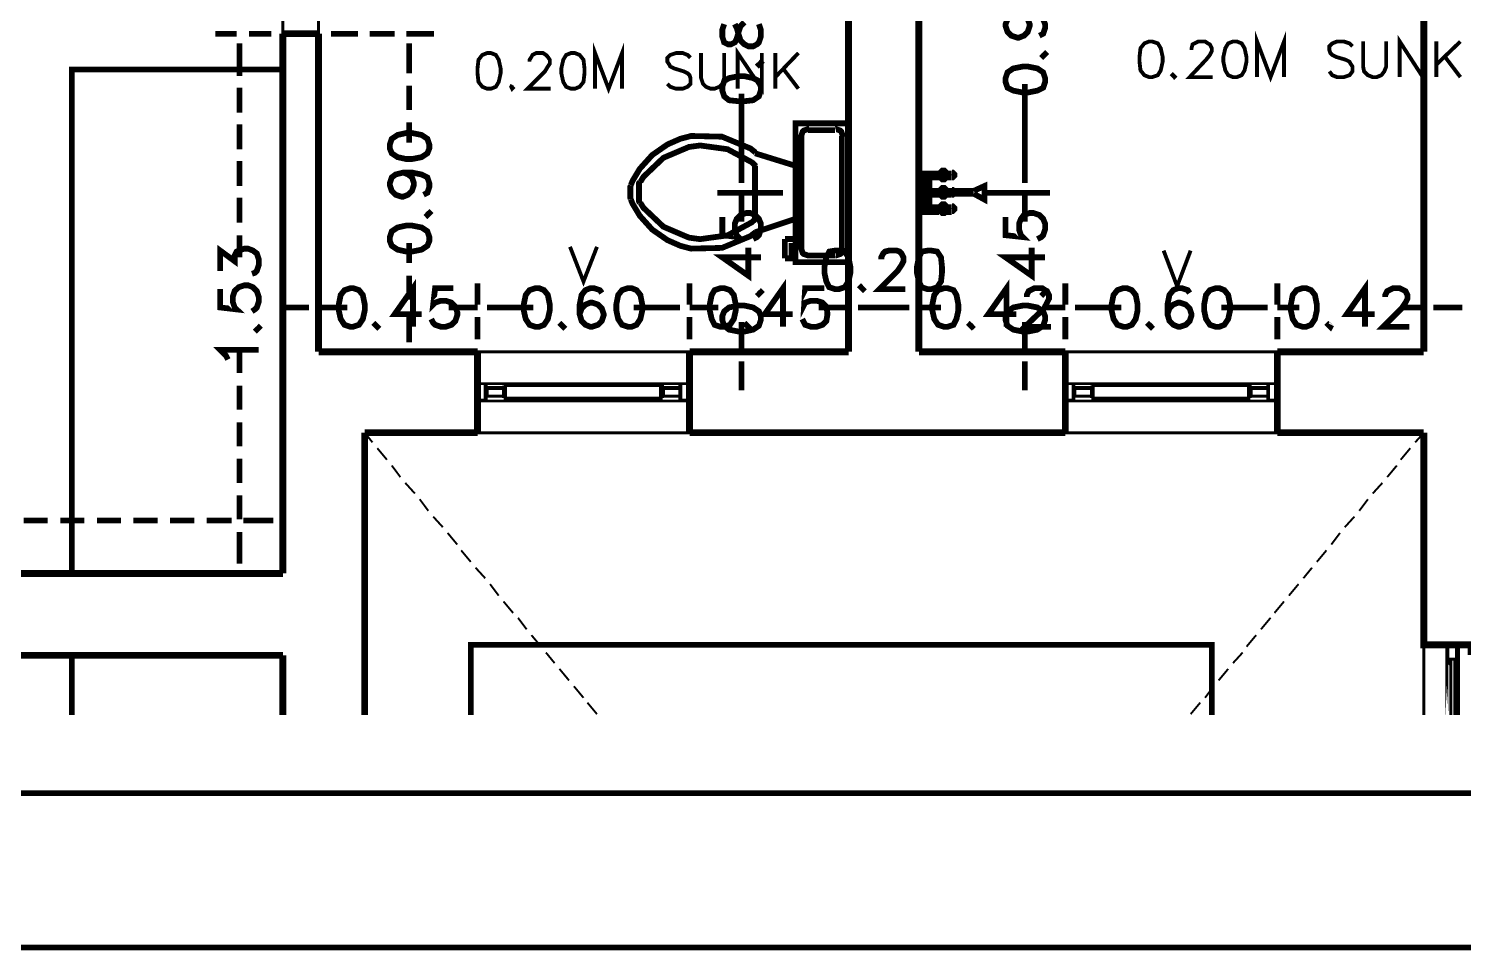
# Model space of a CAD drawing. Extents: x 0.2 to 11.4, y 0.2 to 8.2.
# Drawn here: x 3.969 to 6.45, y 0.233 to 1.827 of the extents above; entities that cross this region are included whole.
import ezdxf

# ---------------------------------------------------------------- set-up
doc = ezdxf.new("R2010")
doc.units = 0
doc.layers.get('0').update_dxf_attribs({"linetype": 'CONTINUOUS'})

msp = doc.modelspace()

# ---------------------------------------------------------------- linework, layer by layer
at = {"color": 0}
for points, const_width in [([(0.228353, 0.238336), (11.4183, 0.238336), (11.4183, 8.15169), (0.228353, 8.15169), (0.228353, 0.238336)], 0.01), ([(0.495008, 0.504992), (11.1517, 0.504992), (11.1517, 7.88499), (0.495008, 7.88499), (0.495008, 0.504992)], 0.01), ([(4.40831, 1.81836), (4.40831, 1.85167), (4.44499, 1.85167), (4.44499, 1.845), (4.47, 1.845), (4.47, 1.81836), (4.40831, 1.81836)], 0.005), ([(4.76167, 1.785), (4.75331, 1.78168), (4.74669, 1.77333), (4.74501, 1.75836), (4.74501, 1.75), (4.74669, 1.73503), (4.75331, 1.72667), (4.76167, 1.72331), (4.76833, 1.72331), (4.77669, 1.72667), (4.78168, 1.73503), (4.785, 1.75), (4.785, 1.75836), (4.78168, 1.77333), (4.77669, 1.78168), (4.76833, 1.785), (4.76167, 1.785)], 0.006667), ([(4.90668, 1.785), (4.89833, 1.78168), (4.89333, 1.77333), (4.88997, 1.75836), (4.88997, 1.75), (4.89333, 1.73503), (4.89833, 1.72667), (4.90668, 1.72331), (4.91336, 1.72331), (4.92165, 1.72667), (4.92833, 1.73503), (4.93001, 1.75), (4.93001, 1.75836), (4.92833, 1.77333), (4.92165, 1.78168), (4.91336, 1.785), (4.90668, 1.785)], 0.006667), ([(5.90668, 1.80501), (5.89833, 1.80165), (5.89165, 1.79335), (5.88997, 1.77832), (5.88997, 1.77001), (5.89165, 1.75499), (5.89833, 1.74669), (5.90668, 1.74333), (5.91168, 1.74333), (5.92165, 1.74669), (5.92665, 1.75499), (5.93001, 1.77001), (5.93001, 1.77832), (5.92665, 1.79335), (5.92165, 1.80165), (5.91168, 1.80501), (5.90668, 1.80501)], 0.006667), ([(6.05165, 1.80501), (6.04335, 1.80165), (6.03836, 1.79335), (6.035, 1.77832), (6.035, 1.77001), (6.03836, 1.75499), (6.04335, 1.74669), (6.05165, 1.74333), (6.05832, 1.74333), (6.06668, 1.74669), (6.07167, 1.75499), (6.07497, 1.77001), (6.07497, 1.77832), (6.07167, 1.79335), (6.06668, 1.80165), (6.05832, 1.80501), (6.05165, 1.80501)], 0.006667), ([(5.65831, 1.73503), (5.66168, 1.72499), (5.67165, 1.72), (5.68832, 1.71669), (5.69667, 1.71669), (5.71332, 1.72), (5.72331, 1.72499), (5.72667, 1.73503), (5.72667, 1.74164), (5.72331, 1.75168), (5.71332, 1.75836), (5.69667, 1.76167), (5.68832, 1.76167), (5.67165, 1.75836), (5.66168, 1.75168), (5.65831, 1.74164), (5.65831, 1.73503)], 0.01), ([(5.16835, 1.72), (5.17165, 1.71001), (5.18001, 1.70335), (5.19667, 1.70167), (5.20665, 1.70167), (5.22168, 1.70335), (5.23167, 1.71001), (5.23503, 1.72), (5.23503, 1.72667), (5.23167, 1.73665), (5.22168, 1.74164), (5.20665, 1.74501), (5.19667, 1.74501), (5.18001, 1.74164), (5.17165, 1.73665), (5.16835, 1.72667), (5.16835, 1.72)], 0.01), ([(5.29497, 1.66336), (5.38667, 1.66336), (5.38667, 1.42333), (5.29497, 1.42333), (5.29497, 1.66336)], 0.01), ([(4.59332, 1.62001), (4.59668, 1.61165), (4.60667, 1.60499), (4.62169, 1.60167), (4.63167, 1.60167), (4.64833, 1.60499), (4.65831, 1.61165), (4.66168, 1.62001), (4.66168, 1.62668), (4.65831, 1.63667), (4.64833, 1.64333), (4.63167, 1.64665), (4.62169, 1.64665), (4.60667, 1.64333), (4.59668, 1.63667), (4.59332, 1.62668), (4.59332, 1.62001)], 0.01), ([(5.52669, 1.57667), (5.52669, 1.57667)], 0.01), ([(5.52669, 1.56999), (5.52669, 1.56999)], 0.01), ([(5.54335, 1.57417), (5.54335, 1.57232), (5.54893, 1.56668), (5.55083, 1.56668), (5.55268, 1.56668), (5.55832, 1.57232), (5.55832, 1.57417), (5.55832, 1.57607), (5.55268, 1.58165), (5.55083, 1.58165), (5.54893, 1.58165), (5.54335, 1.57607), (5.54335, 1.57417)], 0.01), ([(5.54335, 1.54417), (5.54335, 1.54232), (5.54893, 1.53668), (5.55083, 1.53668), (5.55268, 1.53668), (5.55832, 1.54232), (5.55832, 1.54417), (5.55832, 1.54606), (5.55268, 1.55165), (5.55083, 1.55165), (5.54893, 1.55165), (5.54335, 1.54606), (5.54335, 1.54417)], 0.01), ([(5.50999, 1.50999), (5.52501, 1.50999), (5.52501, 1.52669), (5.50999, 1.52669), (5.50999, 1.50999)], 0.01), ([(5.52669, 1.51833), (5.52669, 1.51833)], 0.01), ([(5.52669, 1.50999), (5.52669, 1.50999)], 0.01), ([(5.54335, 1.51585), (5.54335, 1.514), (5.54893, 1.50836), (5.55083, 1.50836), (5.55268, 1.50836), (5.55832, 1.514), (5.55832, 1.51585), (5.55832, 1.51774), (5.55268, 1.52333), (5.55083, 1.52333), (5.54893, 1.52333), (5.54335, 1.51774), (5.54335, 1.51585)], 0.01), ([(4.59332, 1.46001), (4.59668, 1.45167), (4.60667, 1.44499), (4.62169, 1.44168), (4.63167, 1.44168), (4.64833, 1.44499), (4.65831, 1.45167), (4.66168, 1.46001), (4.66168, 1.46669), (4.65831, 1.47667), (4.64833, 1.48335), (4.63167, 1.48665), (4.62169, 1.48665), (4.60667, 1.48335), (4.59668, 1.47667), (4.59332, 1.46669), (4.59332, 1.46001)], 0.01), ([(5.36333, 1.44336), (5.35335, 1.44168), (5.34831, 1.43164), (5.345, 1.41499), (5.345, 1.405), (5.34831, 1.38997), (5.35335, 1.37999), (5.36333, 1.37668), (5.37001, 1.37668), (5.37999, 1.37999), (5.38667, 1.38997), (5.38997, 1.405), (5.38997, 1.41499), (5.38667, 1.43164), (5.37999, 1.44168), (5.37001, 1.44336), (5.36333, 1.44336)], 0.01), ([(5.52333, 1.44336), (5.51335, 1.44168), (5.50836, 1.43164), (5.50499, 1.41499), (5.50499, 1.405), (5.50836, 1.38997), (5.51335, 1.37999), (5.52333, 1.37668), (5.53, 1.37668), (5.53999, 1.37999), (5.54665, 1.38997), (5.54833, 1.405), (5.54833, 1.41499), (5.54665, 1.43164), (5.53999, 1.44168), (5.53, 1.44336), (5.52333, 1.44336)], 0.01), ([(4.52501, 1.37831), (4.51497, 1.375), (4.50836, 1.36664), (4.50499, 1.34999), (4.50499, 1.34001), (4.50836, 1.32498), (4.51497, 1.315), (4.52501, 1.31169), (4.53, 1.31169), (4.53999, 1.315), (4.54665, 1.32498), (4.55003, 1.34001), (4.55003, 1.34999), (4.54665, 1.36664), (4.53999, 1.375), (4.53, 1.37831), (4.52501, 1.37831)], 0.01), ([(4.845, 1.37831), (4.83501, 1.375), (4.82835, 1.36664), (4.82497, 1.34999), (4.82497, 1.34001), (4.82835, 1.32498), (4.83501, 1.315), (4.845, 1.31169), (4.85167, 1.31169), (4.86003, 1.315), (4.86664, 1.32498), (4.87001, 1.34001), (4.87001, 1.34999), (4.86664, 1.36664), (4.86003, 1.375), (4.85167, 1.37831), (4.845, 1.37831)], 0.01), ([(5.00499, 1.37831), (4.99501, 1.375), (4.98833, 1.36664), (4.98503, 1.34999), (4.98503, 1.34001), (4.98833, 1.32498), (4.99501, 1.315), (5.00499, 1.31169), (5.01167, 1.31169), (5.02001, 1.315), (5.02669, 1.32498), (5.03, 1.34001), (5.03, 1.34999), (5.02669, 1.36664), (5.02001, 1.375), (5.01167, 1.37831), (5.00499, 1.37831)], 0.01), ([(5.16499, 1.37831), (5.155, 1.375), (5.15001, 1.36664), (5.14665, 1.34999), (5.14665, 1.34001), (5.15001, 1.32498), (5.155, 1.315), (5.16499, 1.31169), (5.17165, 1.31169), (5.18164, 1.315), (5.18832, 1.32498), (5.19168, 1.34001), (5.19168, 1.34999), (5.18832, 1.36664), (5.18164, 1.375), (5.17165, 1.37831), (5.16499, 1.37831)], 0.01), ([(5.55165, 1.37831), (5.54167, 1.375), (5.535, 1.36664), (5.53168, 1.34999), (5.53168, 1.34001), (5.535, 1.32498), (5.54167, 1.315), (5.55165, 1.31169), (5.55832, 1.31169), (5.56836, 1.315), (5.57335, 1.32498), (5.57667, 1.34001), (5.57667, 1.34999), (5.57335, 1.36664), (5.56836, 1.375), (5.55832, 1.37831), (5.55165, 1.37831)], 0.01), ([(5.86165, 1.37831), (5.85167, 1.375), (5.845, 1.36664), (5.84169, 1.34999), (5.84169, 1.34001), (5.845, 1.32498), (5.85167, 1.315), (5.86165, 1.31169), (5.86833, 1.31169), (5.87668, 1.315), (5.88336, 1.32498), (5.88667, 1.34001), (5.88667, 1.34999), (5.88336, 1.36664), (5.87668, 1.375), (5.86833, 1.37831), (5.86165, 1.37831)], 0.01), ([(6.02165, 1.37831), (6.01167, 1.375), (6.00499, 1.36664), (6.00168, 1.34999), (6.00168, 1.34001), (6.00499, 1.32498), (6.01167, 1.315), (6.02165, 1.31169), (6.02832, 1.31169), (6.03668, 1.315), (6.04335, 1.32498), (6.04665, 1.34001), (6.04665, 1.34999), (6.04335, 1.36664), (6.03668, 1.375), (6.02832, 1.37831), (6.02165, 1.37831)], 0.01), ([(6.17165, 1.37831), (6.16168, 1.375), (6.155, 1.36664), (6.15169, 1.34999), (6.15169, 1.34001), (6.155, 1.32498), (6.16168, 1.315), (6.17165, 1.31169), (6.17833, 1.31169), (6.18668, 1.315), (6.19336, 1.32498), (6.19667, 1.34001), (6.19667, 1.34999), (6.19336, 1.36664), (6.18668, 1.375), (6.17833, 1.37831), (6.17165, 1.37831)], 0.01), ([(5.16835, 1.32335), (5.17165, 1.31331), (5.18001, 1.30664), (5.19667, 1.30333), (5.20665, 1.30333), (5.22168, 1.30664), (5.23167, 1.31331), (5.23503, 1.32335), (5.23503, 1.33002), (5.23167, 1.33832), (5.22168, 1.345), (5.20665, 1.34831), (5.19667, 1.34831), (5.18001, 1.345), (5.17165, 1.33832), (5.16835, 1.33002), (5.16835, 1.32335)], 0.01), ([(5.65831, 1.32335), (5.66168, 1.31331), (5.67165, 1.30664), (5.68832, 1.30333), (5.69667, 1.30333), (5.71332, 1.30664), (5.72331, 1.31331), (5.72667, 1.32335), (5.72667, 1.33002), (5.72331, 1.33832), (5.71332, 1.345), (5.69667, 1.34831), (5.68832, 1.34831), (5.67165, 1.345), (5.66168, 1.33832), (5.65831, 1.33002), (5.65831, 1.32335)], 0.01), ([(4.75999, 1.18332), (4.75999, 1.21332), (4.74501, 1.21332), (4.74501, 1.18332), (4.75999, 1.18332)], 0.005), ([(4.75836, 1.185), (4.75836, 1.21332), (4.74669, 1.21332), (4.74669, 1.185), (4.75836, 1.185)], 0.005), ([(5.095, 1.18332), (5.095, 1.21332), (5.11165, 1.21332), (5.11165, 1.18332), (5.095, 1.18332)], 0.005), ([(5.09668, 1.185), (5.09668, 1.21332), (5.11003, 1.21332), (5.11003, 1.185), (5.09668, 1.185)], 0.005), ([(5.77669, 1.18332), (5.77669, 1.21332), (5.76167, 1.21332), (5.76167, 1.18332), (5.77669, 1.18332)], 0.005), ([(5.77501, 1.185), (5.77501, 1.21332), (5.76335, 1.21332), (5.76335, 1.185), (5.77501, 1.185)], 0.005), ([(6.11165, 1.18332), (6.11165, 1.21332), (6.12831, 1.21332), (6.12831, 1.18332), (6.11165, 1.18332)], 0.005), ([(6.11333, 1.185), (6.11333, 1.21332), (6.12668, 1.21332), (6.12668, 1.185), (6.11333, 1.185)], 0.005), ([(4.75999, 1.19168), (4.78999, 1.19168), (4.78999, 1.20665), (4.75999, 1.20665), (4.75999, 1.19168)], 0.005), ([(4.76167, 1.19168), (4.78999, 1.19168), (4.78999, 1.20502), (4.76167, 1.20502), (4.76167, 1.19168)], 0.005), ([(5.095, 1.19168), (5.095, 1.20502), (5.06668, 1.20502), (5.06668, 1.19168), (5.095, 1.19168), (5.065, 1.19168), (5.065, 1.20665), (5.095, 1.20665), (5.095, 1.19168)], 0.005), ([(5.77669, 1.19168), (5.80664, 1.19168), (5.80664, 1.20665), (5.77669, 1.20665), (5.77669, 1.19168)], 0.005), ([(5.77832, 1.19168), (5.80664, 1.19168), (5.80664, 1.20502), (5.77832, 1.20502), (5.77832, 1.19168)], 0.005), ([(6.11165, 1.19168), (6.11165, 1.20502), (6.08333, 1.20502), (6.08333, 1.19168), (6.11165, 1.19168), (6.08165, 1.19168), (6.08165, 1.20665), (6.11165, 1.20665), (6.11165, 1.19168)], 0.005), ([(6.46001, 0.761664), (6.46001, 0.74669), (6.46164, 0.74669), (6.46164, 0.761664), (6.47999, 0.761664), (6.47999, 0.74669), (6.48167, 0.74669), (6.48167, 0.761664), (6.42165, 0.761664), (6.42165, 0.74669), (6.42165, 0.761664), (6.44, 0.761664), (6.44, 0.74669), (6.44168, 0.74669), (6.44168, 0.761664), (6.46001, 0.761664)], 0.005), ([(6.42165, 0.639974), (6.42165, 0.74669), (6.42165, 0.639974)], 0.005), ([(6.44, 0.731662), (6.44, 0.759983), (6.42333, 0.759983), (6.42333, 0.731662), (6.42833, 0.731662), (6.42833, 0.733344), (6.42333, 0.733344), (6.42333, 0.758356), (6.43832, 0.758356), (6.43832, 0.733344), (6.435, 0.733344), (6.435, 0.731662), (6.44, 0.731662)], 0.005)]:
    msp.add_lwpolyline(points, close=True, dxfattribs=dict(at, const_width=const_width))
for points, const_width in [([(6.38167, 1.26834), (6.38167, 2.91835)], 0.011667), ([(6.38167, 1.26834), (6.38167, 2.91835)], 0.01), ([(5.38667, 1.26834), (5.38667, 2.85667)], 0.011667), ([(5.38667, 1.26834), (5.38667, 2.85667)], 0.01), ([(5.50836, 1.26834), (5.50836, 2.85667)], 0.011667), ([(5.50836, 1.26834), (5.50836, 2.85667)], 0.01), ([(4.47, 1.81836), (4.47, 2.30664)], 0.005), ([(5.17165, 1.83501), (5.16835, 1.82497), (5.16835, 1.81332), (5.16835, 1.81332), (5.17165, 1.80333), (5.17833, 1.80003), (5.18332, 1.80003), (5.19, 1.80333), (5.19336, 1.81), (5.19667, 1.82167), (5.19997, 1.83165), (5.20665, 1.83832)], 0.01), ([(5.23167, 1.83501), (5.23503, 1.82497), (5.23503, 1.81332), (5.23167, 1.80333), (5.22835, 1.80003), (5.22168, 1.79665), (5.21332, 1.79665), (5.20665, 1.80003), (5.19997, 1.80664), (5.19667, 1.81668), (5.19336, 1.82835), (5.19, 1.83501)], 0.01), ([(5.68164, 1.85335), (5.69, 1.84999), (5.69667, 1.84332), (5.69997, 1.83501), (5.69997, 1.83165), (5.69667, 1.82167), (5.69, 1.815), (5.68164, 1.81168), (5.67833, 1.81168), (5.66835, 1.815), (5.66168, 1.82167), (5.65831, 1.83165), (5.65831, 1.83501), (5.66168, 1.84332), (5.66835, 1.84999), (5.68164, 1.85335), (5.69667, 1.85335), (5.71332, 1.84999), (5.72331, 1.84332), (5.72667, 1.83501), (5.72667, 1.82835), (5.72331, 1.81836), (5.71669, 1.815)], 0.01), ([(4.32835, 1.81836), (4.29167, 1.81836)], 0.01), ([(4.38835, 1.81836), (4.34999, 1.81836)], 0.01), ([(4.40831, 0.884983), (4.40831, 1.81836)], 0.011667), ([(4.47, 1.81836), (4.40831, 1.81836)], 0.011667), ([(4.40831, 0.884983), (4.40831, 1.81836)], 0.01), ([(4.47, 1.81836), (4.40831, 1.81836)], 0.01), ([(4.47, 1.26834), (4.47, 1.81836)], 0.011667), ([(4.47, 1.26834), (4.47, 1.81836)], 0.01), ([(4.49164, 1.81836), (4.53836, 1.81836)], 0.01), ([(4.49164, 1.81836), (4.53836, 1.81836)], 0.01), ([(4.55832, 1.81836), (4.60167, 1.81836)], 0.01), ([(4.55832, 1.81836), (4.60167, 1.81836)], 0.01), ([(4.62169, 1.81836), (4.66997, 1.81836)], 0.01), ([(4.62169, 1.81836), (4.66997, 1.81836)], 0.01), ([(6.09332, 1.74333), (6.09332, 1.80501), (6.11664, 1.74333), (6.13997, 1.80501), (6.13997, 1.74333)], 0.006667), ([(6.34, 1.74333), (6.34, 1.80501), (6.37999, 1.74333), (6.37999, 1.80501)], 0.006667), ([(4.33333, 1.80165), (4.33333, 1.785)], 0.01), ([(4.33333, 1.785), (4.33333, 1.74501)], 0.01), ([(4.62668, 1.80165), (4.62668, 1.785)], 0.01), ([(4.62668, 1.785), (4.62668, 1.75)], 0.01), ([(4.83501, 1.77001), (4.83501, 1.77333), (4.83832, 1.77832), (4.84, 1.78168), (4.84668, 1.785), (4.85835, 1.785), (4.86333, 1.78168), (4.86664, 1.77832), (4.87001, 1.77333), (4.87001, 1.76665), (4.86664, 1.76167), (4.86165, 1.75331), (4.83165, 1.72331), (4.87169, 1.72331)], 0.006667), ([(4.94835, 1.72331), (4.94835, 1.785), (4.97168, 1.72331), (4.99501, 1.785), (4.99501, 1.72331)], 0.006667), ([(5.11333, 1.77669), (5.10835, 1.78168), (5.09999, 1.785), (5.08832, 1.785), (5.07835, 1.78168), (5.07335, 1.77669), (5.07335, 1.77001), (5.07667, 1.76497), (5.07835, 1.76167), (5.08501, 1.75836), (5.10167, 1.75331), (5.10835, 1.75), (5.11165, 1.74669), (5.11333, 1.74164), (5.11333, 1.73167), (5.10835, 1.72667), (5.09999, 1.72331), (5.08832, 1.72331), (5.07835, 1.72667), (5.07335, 1.73167)], 0.006667), ([(5.13167, 1.785), (5.13167, 1.74164), (5.13499, 1.73167), (5.13997, 1.72667), (5.14833, 1.72331), (5.155, 1.72331), (5.16336, 1.72667), (5.16835, 1.73167), (5.17165, 1.74164), (5.17165, 1.785)], 0.006667), ([(5.19499, 1.72331), (5.19499, 1.785), (5.23665, 1.72331), (5.23665, 1.785)], 0.006667), ([(5.25999, 1.72331), (5.25999, 1.785)], 0.006667), ([(5.30003, 1.785), (5.25999, 1.74333)], 0.006667), ([(5.72, 1.78331), (5.72331, 1.78), (5.72667, 1.78331), (5.72331, 1.78668)], 0.01), ([(5.97999, 1.78999), (5.97999, 1.79335), (5.98167, 1.80003), (5.98503, 1.80165), (5.99164, 1.80501), (6.00331, 1.80501), (6.00836, 1.80165), (6.01167, 1.80003), (6.01497, 1.79335), (6.01497, 1.78836), (6.01167, 1.78168), (6.00499, 1.77333), (5.97667, 1.74333), (6.01665, 1.74333)], 0.006667), ([(6.25836, 1.79665), (6.25331, 1.80165), (6.24333, 1.80501), (6.23167, 1.80501), (6.22331, 1.80165), (6.21832, 1.79665), (6.21832, 1.78999), (6.22, 1.785), (6.22331, 1.78168), (6.22999, 1.77832), (6.24669, 1.77333), (6.25331, 1.77001), (6.25499, 1.76665), (6.25836, 1.76167), (6.25836, 1.75331), (6.25331, 1.74669), (6.24333, 1.74333), (6.23167, 1.74333), (6.22331, 1.74669), (6.21832, 1.75331)], 0.006667), ([(6.27669, 1.80501), (6.27669, 1.76167), (6.27832, 1.75331), (6.285, 1.74669), (6.29335, 1.74333), (6.30003, 1.74333), (6.30832, 1.74669), (6.31332, 1.75331), (6.31668, 1.76167), (6.31668, 1.80501)], 0.006667), ([(6.40332, 1.74333), (6.40332, 1.80501)], 0.006667), ([(6.44499, 1.80501), (6.40332, 1.76497)], 0.006667), ([(5.22835, 1.76833), (5.23167, 1.76497), (5.23503, 1.76833), (5.23167, 1.77165)], 0.01), ([(5.27333, 1.75836), (5.30003, 1.72331)], 0.006667), ([(6.41835, 1.77832), (6.44499, 1.74333)], 0.006667), ([(4.40831, 1.75667), (4.04335, 1.75667), (4.04335, 0.884983)], 0.01), ([(5.94997, 1.75), (5.94667, 1.74669), (5.94997, 1.74333), (5.95335, 1.74669)], 0.006667), ([(4.33333, 1.72499), (4.33333, 1.68164)], 0.01), ([(4.62668, 1.72835), (4.62668, 1.68668)], 0.01), ([(4.80501, 1.72999), (4.80333, 1.72667), (4.80501, 1.72331), (4.80832, 1.72667)], 0.006667), ([(5.20167, 1.57667), (5.20167, 1.715)], 0.01), ([(5.69168, 1.57667), (5.69168, 1.73167)], 0.01), ([(4.33333, 1.66168), (4.33333, 1.61833)], 0.01), ([(4.62668, 1.66499), (4.62668, 1.62999)], 0.01), ([(5.22586, 1.61301), (5.21724, 1.6199), (5.16786, 1.64035), (5.11436, 1.6416), (5.10379, 1.63878), (5.09597, 1.63678), (5.07357, 1.62696), (5.04719, 1.60867), (5.02572, 1.58485), (5.01313, 1.56386), (5.01014, 1.55637)], 0.01), ([(5.31739, 1.65321), (5.31651, 1.65338), (5.30875, 1.65076), (5.30817, 1.65018), (5.30757, 1.64958), (5.30496, 1.64182), (5.30512, 1.64094)], 0.01), ([(5.30501, 1.44667), (5.30501, 1.64165)], 0.01), ([(5.31668, 1.65169), (5.36333, 1.65169)], 0.01), ([(5.37657, 1.64094), (5.37668, 1.64182), (5.37408, 1.64958), (5.37349, 1.65017), (5.37289, 1.65076), (5.36513, 1.65338), (5.36431, 1.65321)], 0.01), ([(5.375, 1.64165), (5.375, 1.44667)], 0.01), ([(5.22661, 1.58931), (5.21951, 1.59608), (5.17736, 1.61871), (5.12999, 1.62517), (5.12028, 1.62386), (5.11057, 1.62256), (5.06657, 1.60385), (5.0319, 1.57086), (5.02686, 1.56244)], 0.01), ([(5.20167, 1.57667), (5.20167, 1.61165)], 0.01), ([(5.29497, 1.59), (5.22499, 1.61165)], 0.01), ([(5.69168, 1.57667), (5.69168, 1.61165)], 0.01), ([(4.33333, 1.59831), (4.33333, 1.55501)], 0.01), ([(5.22499, 1.59), (5.22499, 1.49832)], 0.01), ([(4.61664, 1.57835), (4.625, 1.57497), (4.63167, 1.56999), (4.63499, 1.56), (4.63499, 1.55664), (4.63167, 1.54665), (4.625, 1.53999), (4.61664, 1.53668), (4.61333, 1.53668), (4.60335, 1.53999), (4.59668, 1.54665), (4.59332, 1.55664), (4.59332, 1.56), (4.59668, 1.56999), (4.60335, 1.57497), (4.61664, 1.57835), (4.63167, 1.57835), (4.64833, 1.57497), (4.65831, 1.56999), (4.66168, 1.56), (4.66168, 1.55333), (4.65831, 1.54335), (4.65169, 1.53999)], 0.01), ([(5.02572, 1.56299), (5.02436, 1.56), (5.02436, 1.52838), (5.02572, 1.52533)], 0.01), ([(5.20167, 1.56), (5.20167, 1.57667)], 0.01), ([(5.20167, 1.56), (5.20167, 1.57667)], 0.01), ([(5.50999, 1.56), (5.50999, 1.57667)], 0.01), ([(5.50999, 1.57667), (5.52501, 1.57667)], 0.01), ([(5.50999, 1.52165), (5.50999, 1.565)], 0.01), ([(5.52501, 1.56), (5.50999, 1.56)], 0.01), ([(5.51335, 1.54665), (5.51335, 1.56)], 0.01), ([(5.51833, 1.50999), (5.51833, 1.57667)], 0.01), ([(5.51833, 1.57667), (5.52669, 1.57667)], 0.01), ([(5.52501, 1.57667), (5.52501, 1.56)], 0.01), ([(5.52669, 1.50999), (5.52669, 1.57667), (5.52669, 1.56999)], 0.01), ([(5.52669, 1.57667), (5.54335, 1.57667)], 0.01), ([(5.52669, 1.56999), (5.54335, 1.56999)], 0.01), ([(5.54497, 1.57835), (5.55003, 1.57335), (5.54497, 1.56836)], 0.01), ([(5.55501, 1.57835), (5.55003, 1.57335), (5.55501, 1.56836)], 0.01), ([(5.55664, 1.57667), (5.565, 1.57667)], 0.01), ([(5.55664, 1.56999), (5.565, 1.56999)], 0.01), ([(5.56581, 1.56999), (5.56683, 1.56999), (5.56999, 1.57314), (5.56999, 1.57417), (5.56999, 1.57525), (5.56683, 1.57835), (5.56581, 1.57835)], 0.01), ([(5.69168, 1.56), (5.69168, 1.57667)], 0.01), ([(5.69168, 1.56), (5.69168, 1.57667)], 0.01), ([(4.33333, 1.535), (4.33333, 1.49164)], 0.01), ([(5.00993, 1.55615), (5.00939, 1.55419), (5.00939, 1.53418), (5.00993, 1.53217)], 0.01), ([(5.25999, 1.54335), (5.16, 1.54335)], 0.01), ([(5.27333, 1.54335), (5.16, 1.54335)], 0.01), ([(5.20167, 1.54335), (5.20167, 1.49333)], 0.01), ([(5.51833, 1.54833), (5.50836, 1.54833), (5.50836, 1.53836)], 0.01), ([(5.51833, 1.53836), (5.50836, 1.53836)], 0.01), ([(5.50999, 1.54665), (5.52669, 1.54665), (5.54335, 1.54665)], 0.01), ([(5.50999, 1.54167), (5.52669, 1.54167), (5.54335, 1.54167)], 0.01), ([(5.51335, 1.52669), (5.51335, 1.54167)], 0.01), ([(5.52669, 1.54665), (5.54335, 1.54665)], 0.01), ([(5.52669, 1.53999), (5.54335, 1.53999)], 0.01), ([(5.54497, 1.54833), (5.55003, 1.54335), (5.54497, 1.53836)], 0.01), ([(5.55501, 1.54833), (5.55003, 1.54335), (5.55501, 1.53836)], 0.01), ([(5.55664, 1.54665), (5.60335, 1.54665)], 0.01), ([(5.55664, 1.54665), (5.565, 1.54665)], 0.01), ([(5.55664, 1.54167), (5.60335, 1.54167)], 0.01), ([(5.55664, 1.53999), (5.565, 1.53999)], 0.01), ([(5.56581, 1.53999), (5.56683, 1.53999), (5.56999, 1.54313), (5.56999, 1.54417), (5.56999, 1.54525), (5.56683, 1.54833), (5.56581, 1.54833)], 0.01), ([(5.60335, 1.54167), (5.62169, 1.53168), (5.62169, 1.55501), (5.60335, 1.54665)], 0.01), ([(5.62001, 1.54335), (5.73503, 1.54335)], 0.01), ([(5.63336, 1.54335), (5.73503, 1.54335)], 0.01), ([(5.69168, 1.54335), (5.69168, 1.49333)], 0.01), ([(4.655, 1.50836), (4.65831, 1.50499), (4.66168, 1.50836), (4.65831, 1.51167)], 0.01), ([(5.01014, 1.53196), (5.01313, 1.52453), (5.02572, 1.50353), (5.04719, 1.47971), (5.07357, 1.46143), (5.09597, 1.45161), (5.10379, 1.44954), (5.11436, 1.44678), (5.16786, 1.44803), (5.21724, 1.46847), (5.22586, 1.47532)], 0.01), ([(5.02686, 1.52587), (5.0319, 1.51753), (5.06657, 1.4846), (5.11057, 1.46582), (5.12028, 1.46446), (5.12999, 1.46317), (5.17736, 1.46967), (5.21951, 1.49229), (5.22661, 1.49903)], 0.01), ([(5.51833, 1.50999), (5.52669, 1.50999), (5.52669, 1.51833)], 0.01), ([(5.52669, 1.51833), (5.54335, 1.51833)], 0.01), ([(5.52669, 1.50999), (5.54335, 1.50999)], 0.01), ([(5.54497, 1.52001), (5.55003, 1.51497), (5.54497, 1.50999)], 0.01), ([(5.55501, 1.52001), (5.55003, 1.51497), (5.55501, 1.50999)], 0.01), ([(5.55664, 1.51833), (5.565, 1.51833)], 0.01), ([(5.55664, 1.50999), (5.565, 1.50999)], 0.01), ([(5.56581, 1.51167), (5.56683, 1.51167), (5.56999, 1.51481), (5.56999, 1.51585), (5.56999, 1.51693), (5.56683, 1.52001), (5.56581, 1.52001)], 0.01), ([(5.16835, 1.50168), (5.16835, 1.47), (5.19667, 1.46669), (5.19336, 1.47), (5.19, 1.47999), (5.19, 1.49001), (5.19336, 1.49832), (5.19997, 1.50499), (5.21001, 1.50836), (5.21669, 1.50836), (5.22499, 1.50499), (5.23167, 1.49832), (5.23503, 1.49001), (5.23503, 1.47999), (5.23167, 1.47), (5.22835, 1.46669), (5.22168, 1.46332)], 0.01), ([(5.29497, 1.49832), (5.22499, 1.47499)], 0.01), ([(5.65831, 1.50168), (5.65831, 1.47), (5.68832, 1.46669), (5.685, 1.47), (5.68164, 1.47999), (5.68164, 1.49001), (5.685, 1.49832), (5.69, 1.50499), (5.69997, 1.50836), (5.70665, 1.50836), (5.71669, 1.50499), (5.72331, 1.49832), (5.72667, 1.49001), (5.72667, 1.47999), (5.72331, 1.47), (5.72, 1.46669), (5.71332, 1.46332)], 0.01), ([(4.33333, 1.47), (4.33333, 1.43164)], 0.01), ([(5.27669, 1.46332), (5.27669, 1.43001)], 0.01), ([(5.29497, 1.46332), (5.27669, 1.46332)], 0.01), ([(4.30003, 1.40831), (4.30003, 1.44336), (4.32497, 1.42503), (4.32497, 1.435), (4.32835, 1.44168), (4.33165, 1.44336), (4.34169, 1.44667), (4.34831, 1.44667), (4.35667, 1.44336), (4.36333, 1.43832), (4.36664, 1.42833), (4.36664, 1.41835), (4.36333, 1.40831), (4.36003, 1.405), (4.35499, 1.40332)], 0.01), ([(4.62668, 1.42165), (4.62668, 1.45665)], 0.01), ([(4.905, 1.44997), (4.92833, 1.38997), (4.95167, 1.44997)], 0.006667), ([(5.23503, 1.43164), (5.16835, 1.43164), (5.21332, 1.40001), (5.21332, 1.44835)], 0.01), ([(5.27669, 1.43001), (5.28836, 1.43001), (5.28836, 1.45167), (5.29497, 1.45167)], 0.01), ([(5.30512, 1.44737), (5.30496, 1.44656), (5.30757, 1.43881), (5.30817, 1.43815), (5.30875, 1.43756), (5.31651, 1.435), (5.31739, 1.43511)], 0.01), ([(5.36333, 1.435), (5.31668, 1.435)], 0.01), ([(5.36431, 1.43511), (5.36513, 1.435), (5.37289, 1.43756), (5.37349, 1.43815), (5.37408, 1.43881), (5.37668, 1.44656), (5.37657, 1.44737)], 0.01), ([(5.44336, 1.42833), (5.44336, 1.43164), (5.44667, 1.43832), (5.44997, 1.44168), (5.45665, 1.44336), (5.47, 1.44336), (5.47499, 1.44168), (5.47835, 1.43832), (5.48167, 1.43164), (5.48167, 1.42503), (5.47835, 1.41835), (5.47168, 1.40831), (5.44, 1.37668), (5.48503, 1.37668)], 0.01), ([(5.72667, 1.43164), (5.65831, 1.43164), (5.70335, 1.40001), (5.70335, 1.44835)], 0.01), ([(5.93164, 1.44336), (5.95503, 1.38167), (5.97835, 1.44336)], 0.006667), ([(4.47, 1.34999), (4.47, 1.38666)], 0.01), ([(4.63336, 1.31169), (4.63336, 1.37831), (4.60167, 1.33333), (4.64833, 1.33333)], 0.01), ([(4.62668, 1.35834), (4.62668, 1.40001)], 0.01), ([(4.74501, 1.34999), (4.74501, 1.38666)], 0.01), ([(4.74501, 1.34999), (4.74501, 1.38666)], 0.01), ([(5.11165, 1.34999), (5.11165, 1.38666)], 0.01), ([(5.11165, 1.34999), (5.11165, 1.38666)], 0.01), ([(5.27333, 1.31169), (5.27333, 1.37831), (5.24164, 1.33333), (5.28999, 1.33333)], 0.01), ([(5.38667, 1.34999), (5.38667, 1.38666)], 0.01), ([(5.38667, 1.34999), (5.38667, 1.38666)], 0.01), ([(5.50836, 1.34999), (5.50836, 1.38666)], 0.01), ([(5.50836, 1.34999), (5.50836, 1.38666)], 0.01), ([(5.66, 1.31169), (5.66, 1.37831), (5.62831, 1.33333), (5.67665, 1.33333)], 0.01), ([(5.76167, 1.34999), (5.76167, 1.38666)], 0.01), ([(5.76167, 1.34999), (5.76167, 1.38666)], 0.01), ([(6.12831, 1.34999), (6.12831, 1.38666)], 0.01), ([(6.12831, 1.34999), (6.12831, 1.38666)], 0.01), ([(6.28, 1.31169), (6.28, 1.37831), (6.24832, 1.33333), (6.29665, 1.33333)], 0.01), ([(6.38167, 1.34999), (6.38167, 1.38666)], 0.01), ([(4.30003, 1.37668), (4.30003, 1.345), (4.32835, 1.34169), (4.32497, 1.345), (4.32167, 1.35498), (4.32167, 1.36334), (4.32497, 1.37332), (4.33165, 1.37999), (4.34169, 1.38336), (4.34831, 1.38336), (4.35667, 1.37999), (4.36333, 1.37332), (4.36664, 1.36334), (4.36664, 1.35498), (4.36333, 1.345), (4.36003, 1.34169), (4.35499, 1.33832)], 0.01), ([(4.70335, 1.37831), (4.67165, 1.37831), (4.66835, 1.34999), (4.67165, 1.35335), (4.68164, 1.35666), (4.69, 1.35666), (4.69997, 1.35335), (4.70665, 1.34668), (4.71001, 1.33664), (4.71001, 1.33165), (4.70665, 1.32167), (4.69997, 1.315), (4.69, 1.31169), (4.68164, 1.31169), (4.67165, 1.315), (4.66835, 1.31836), (4.66499, 1.32498)], 0.01), ([(4.96001, 1.37001), (4.95665, 1.375), (4.94667, 1.37831), (4.94, 1.37831), (4.93164, 1.375), (4.92503, 1.36664), (4.92165, 1.34999), (4.92165, 1.33333), (4.92503, 1.32167), (4.93164, 1.315), (4.94, 1.31169), (4.94336, 1.31169), (4.95335, 1.315), (4.96001, 1.32167), (4.96332, 1.33165), (4.96332, 1.33333), (4.96001, 1.34332), (4.95335, 1.34999), (4.94336, 1.35335), (4.94, 1.35335), (4.93164, 1.34999), (4.92503, 1.34332), (4.92165, 1.33333)], 0.01), ([(5.22835, 1.37169), (5.23167, 1.36833), (5.23503, 1.37169), (5.23167, 1.375)], 0.01), ([(5.345, 1.37831), (5.31168, 1.37831), (5.31, 1.34999), (5.31168, 1.35335), (5.32167, 1.35666), (5.33165, 1.35666), (5.34169, 1.35335), (5.34831, 1.34668), (5.34999, 1.33664), (5.34999, 1.33165), (5.34831, 1.32167), (5.34169, 1.315), (5.33165, 1.31169), (5.32167, 1.31169), (5.31168, 1.315), (5.31, 1.31836), (5.30664, 1.32498)], 0.01), ([(5.41168, 1.38336), (5.40831, 1.37999), (5.41168, 1.37668), (5.41499, 1.37999)], 0.01), ([(5.69499, 1.36334), (5.69499, 1.36664), (5.69835, 1.37332), (5.70167, 1.375), (5.70833, 1.37831), (5.72168, 1.37831), (5.72667, 1.375), (5.72999, 1.37332), (5.73335, 1.36664), (5.73335, 1.36003), (5.72999, 1.35335), (5.72499, 1.34332), (5.69168, 1.31169), (5.73665, 1.31169)], 0.01), ([(5.72, 1.37169), (5.72331, 1.36833), (5.72667, 1.37169), (5.72331, 1.375)], 0.01), ([(5.97667, 1.37001), (5.97331, 1.375), (5.96332, 1.37831), (5.95665, 1.37831), (5.94835, 1.375), (5.94168, 1.36664), (5.93832, 1.34999), (5.93832, 1.33333), (5.94168, 1.32167), (5.94835, 1.315), (5.95665, 1.31169), (5.96001, 1.31169), (5.97, 1.315), (5.97667, 1.32167), (5.97999, 1.33165), (5.97999, 1.33333), (5.97667, 1.34332), (5.97, 1.34999), (5.96001, 1.35335), (5.95665, 1.35335), (5.94835, 1.34999), (5.94168, 1.34332), (5.93832, 1.33333)], 0.01), ([(6.315, 1.36334), (6.315, 1.36664), (6.31836, 1.37332), (6.32167, 1.375), (6.32835, 1.37831), (6.34, 1.37831), (6.34668, 1.375), (6.34999, 1.37332), (6.35335, 1.36664), (6.35335, 1.36003), (6.34999, 1.35335), (6.34332, 1.34332), (6.31168, 1.31169), (6.35667, 1.31169)], 0.01), ([(4.43668, 1.345), (4.40332, 1.345)], 0.01), ([(4.45335, 1.345), (4.43668, 1.345)], 0.01), ([(4.47, 1.345), (4.52001, 1.345)], 0.01), ([(4.62668, 1.30333), (4.62668, 1.33664)], 0.01), ([(4.74501, 1.345), (4.69499, 1.345)], 0.01), ([(4.76167, 1.345), (4.77832, 1.345)], 0.01), ([(4.76167, 1.345), (4.77832, 1.345)], 0.01), ([(4.77832, 1.345), (4.81168, 1.345)], 0.01), ([(4.77832, 1.345), (4.84169, 1.345)], 0.01), ([(5.07835, 1.345), (5.01497, 1.345)], 0.01), ([(5.07835, 1.345), (5.04335, 1.345)], 0.01), ([(5.095, 1.345), (5.07835, 1.345)], 0.01), ([(5.095, 1.345), (5.07835, 1.345)], 0.01), ([(5.11165, 1.345), (5.16168, 1.345)], 0.01), ([(5.38667, 1.345), (5.33501, 1.345)], 0.01), ([(5.40332, 1.345), (5.41997, 1.345)], 0.01), ([(5.40332, 1.345), (5.41997, 1.345)], 0.01), ([(5.41997, 1.345), (5.45335, 1.345)], 0.01), ([(5.41997, 1.345), (5.47499, 1.345)], 0.01), ([(5.47499, 1.345), (5.44, 1.345)], 0.01), ([(5.49164, 1.345), (5.47499, 1.345)], 0.01), ([(5.49164, 1.345), (5.47499, 1.345)], 0.01), ([(5.50836, 1.345), (5.54665, 1.345)], 0.01), ([(5.76167, 1.345), (5.72168, 1.345)], 0.01), ([(5.77832, 1.345), (5.79497, 1.345)], 0.01), ([(5.77832, 1.345), (5.79497, 1.345)], 0.01), ([(5.79497, 1.345), (5.82835, 1.345)], 0.01), ([(5.79497, 1.345), (5.85835, 1.345)], 0.01), ([(6.095, 1.345), (6.03168, 1.345)], 0.01), ([(6.095, 1.345), (6.06, 1.345)], 0.01), ([(6.11165, 1.345), (6.095, 1.345)], 0.01), ([(6.11165, 1.345), (6.095, 1.345)], 0.01), ([(6.12831, 1.345), (6.16667, 1.345)], 0.01), ([(6.38167, 1.345), (6.34169, 1.345)], 0.01), ([(6.39833, 1.345), (6.41499, 1.345)], 0.01), ([(6.41499, 1.345), (6.44835, 1.345)], 0.01), ([(4.36003, 1.31), (4.36333, 1.30664), (4.36664, 1.31), (4.36333, 1.31331)], 0.01), ([(4.47, 1.28998), (4.47, 1.32834)], 0.01), ([(4.57167, 1.31836), (4.56836, 1.315), (4.57167, 1.31169), (4.57497, 1.315)], 0.01), ([(4.74501, 1.28998), (4.74501, 1.32834)], 0.01), ([(4.74501, 1.28998), (4.74501, 1.32834)], 0.01), ([(4.89333, 1.31836), (4.88997, 1.315), (4.89333, 1.31169), (4.89665, 1.315)], 0.01), ([(5.11165, 1.28998), (5.11165, 1.32834)], 0.01), ([(5.11165, 1.28998), (5.11165, 1.32834)], 0.01), ([(5.20167, 1.26834), (5.20167, 1.31999)], 0.01), ([(5.21332, 1.31836), (5.21001, 1.315), (5.21332, 1.31169), (5.21669, 1.315)], 0.01), ([(5.38667, 1.28998), (5.38667, 1.32834)], 0.01), ([(5.38667, 1.28998), (5.38667, 1.32834)], 0.01), ([(5.50836, 1.28998), (5.50836, 1.32834)], 0.01), ([(5.50836, 1.28998), (5.50836, 1.32834)], 0.01), ([(5.59999, 1.31836), (5.59668, 1.315), (5.59999, 1.31169), (5.60335, 1.315)], 0.01), ([(5.69168, 1.26834), (5.69168, 1.31999)], 0.01), ([(5.76167, 1.28998), (5.76167, 1.32834)], 0.01), ([(5.76167, 1.28998), (5.76167, 1.32834)], 0.01), ([(5.91, 1.31836), (5.90668, 1.315), (5.91, 1.31169), (5.91336, 1.315)], 0.01), ([(6.12831, 1.28998), (6.12831, 1.32834)], 0.01), ([(6.12831, 1.28998), (6.12831, 1.32834)], 0.01), ([(6.22, 1.31836), (6.21669, 1.315), (6.22, 1.31169), (6.22168, 1.315)], 0.01), ([(6.38167, 1.28998), (6.38167, 1.32834)], 0.01), ([(4.62668, 1.28499), (4.62668, 1.30333)], 0.01), ([(4.31332, 1.25499), (4.31, 1.26166), (4.30003, 1.27165), (4.36664, 1.27165)], 0.01), ([(4.33333, 1.23166), (4.33333, 1.27165)], 0.01), ([(4.74501, 1.26834), (4.47, 1.26834)], 0.011667), ([(4.74501, 1.26834), (4.47, 1.26834)], 0.01), ([(4.49164, 1.26834), (4.53836, 1.26834)], 0.01), ([(4.55832, 1.26834), (4.60167, 1.26834)], 0.01), ([(4.62169, 1.26834), (4.66997, 1.26834)], 0.01), ([(4.74501, 1.26834), (4.74501, 1.12831)], 0.011667), ([(4.74501, 1.26834), (4.74501, 1.12831)], 0.01), ([(5.11165, 1.26834), (4.74501, 1.26834)], 0.005), ([(5.38667, 1.26834), (5.11165, 1.26834)], 0.011667), ([(5.11165, 1.26834), (5.11165, 1.12831)], 0.011667), ([(5.38667, 1.26834), (5.11165, 1.26834)], 0.01), ([(5.11165, 1.26834), (5.11165, 1.12831)], 0.01), ([(5.25999, 1.26834), (5.16, 1.26834)], 0.01), ([(5.76167, 1.26834), (5.50836, 1.26834)], 0.011667), ([(5.76167, 1.26834), (5.50836, 1.26834)], 0.01), ([(5.63336, 1.26834), (5.73503, 1.26834)], 0.01), ([(5.76167, 1.26834), (5.76167, 1.12831)], 0.011667), ([(5.76167, 1.26834), (5.76167, 1.12831)], 0.01), ([(6.12831, 1.26834), (5.76167, 1.26834)], 0.005), ([(6.38167, 1.26834), (6.12831, 1.26834)], 0.011667), ([(6.12831, 1.26834), (6.12831, 1.12831)], 0.011667), ([(6.38167, 1.26834), (6.12831, 1.26834)], 0.01), ([(6.12831, 1.26834), (6.12831, 1.12831)], 0.01), ([(5.20167, 1.25168), (5.20167, 1.23503)], 0.01), ([(5.69168, 1.25168), (5.69168, 1.23503)], 0.01), ([(5.095, 1.21332), (4.75999, 1.21332)], 0.005), ([(5.20167, 1.23503), (5.20167, 1.20166)], 0.01), ([(5.69168, 1.23503), (5.69168, 1.20166)], 0.01), ([(6.11165, 1.21332), (5.77669, 1.21332)], 0.005), ([(4.33333, 1.16835), (4.33333, 1.21002)], 0.01), ([(4.79335, 1.21002), (4.78999, 1.21002)], 0.005), ([(4.78999, 1.18831), (4.78999, 1.21002)], 0.005), ([(4.79335, 1.18831), (4.79335, 1.21002)], 0.005), ([(4.79335, 1.18831), (5.06168, 1.18831), (5.06168, 1.21002), (5.065, 1.21002), (5.065, 1.18831)], 0.005), ([(5.06168, 1.21002), (4.79335, 1.21002)], 0.005), ([(5.81, 1.21002), (5.80664, 1.21002)], 0.005), ([(5.80664, 1.18831), (5.80664, 1.21002)], 0.005), ([(5.81, 1.18831), (5.81, 1.21002)], 0.005), ([(5.81, 1.18831), (6.07835, 1.18831), (6.07835, 1.21002), (6.08165, 1.21002), (6.08165, 1.18831)], 0.005), ([(6.07835, 1.21002), (5.81, 1.21002)], 0.005), ([(4.75999, 1.18332), (5.095, 1.18332)], 0.005), ([(4.78999, 1.18831), (4.79335, 1.18831)], 0.005), ([(5.065, 1.18831), (5.06168, 1.18831)], 0.005), ([(5.77669, 1.18332), (6.11165, 1.18332)], 0.005), ([(5.80664, 1.18831), (5.81, 1.18831)], 0.005), ([(6.08165, 1.18831), (6.07835, 1.18831)], 0.005), ([(4.33333, 1.10498), (4.33333, 1.14665)], 0.01), ([(4.55003, 1.12831), (4.55003, 0.639974)], 0.011667), ([(4.74501, 1.12831), (4.55003, 1.12831)], 0.011667), ([(4.55003, 1.12831), (4.55003, 0.639974)], 0.01), ([(4.74501, 1.12831), (4.55003, 1.12831)], 0.01), ([(4.55003, 1.12831), (4.56332, 1.11165)], 0.003333), ([(5.11165, 1.12831), (4.74501, 1.12831)], 0.005), ([(5.76167, 1.12831), (5.11165, 1.12831)], 0.011667), ([(5.76167, 1.12831), (5.11165, 1.12831)], 0.01), ([(6.12831, 1.12831), (5.76167, 1.12831)], 0.005), ([(6.38167, 1.12831), (6.12831, 1.12831)], 0.011667), ([(6.38167, 1.12831), (6.12831, 1.12831)], 0.01), ([(6.38167, 1.12831), (6.36664, 1.11165)], 0.003333), ([(6.52165, 0.761664), (6.38167, 0.761664), (6.38167, 1.12831)], 0.011667), ([(6.52165, 0.761664), (6.38167, 0.761664), (6.38167, 1.12831)], 0.01), ([(4.57167, 1.10167), (4.58832, 1.08165)], 0.003333), ([(6.35835, 1.10167), (6.34169, 1.08165)], 0.003333), ([(4.33333, 1.04167), (4.33333, 1.08333)], 0.01), ([(4.59668, 1.07167), (4.61165, 1.05165)], 0.003333), ([(6.33501, 1.07167), (6.31836, 1.05165)], 0.003333), ([(4.62001, 1.04167), (4.63667, 1.02333)], 0.003333), ([(6.31, 1.04167), (6.29335, 1.02333)], 0.003333), ([(4.33333, 0.978353), (4.33333, 1.02002)], 0.01), ([(4.40831, 0.971679), (4.40831, 1.01834)], 0.01), ([(4.64501, 1.01335), (4.66, 0.993326)], 0.003333), ([(6.285, 1.01335), (6.27001, 0.993326)], 0.003333), ([(4.00168, 0.976671), (3.96001, 0.976671)], 0.01), ([(4.065, 0.976671), (4.02333, 0.976671)], 0.01), ([(4.12831, 0.976671), (4.08664, 0.976671)], 0.01), ([(4.19168, 0.976671), (4.15001, 0.976671)], 0.01), ([(4.25499, 0.976671), (4.21332, 0.976671)], 0.01), ([(4.31999, 0.976671), (4.27669, 0.976671)], 0.01), ([(4.375, 0.976671), (4.34, 0.976671)], 0.01), ([(4.39165, 0.976671), (4.375, 0.976671)], 0.01), ([(4.66835, 0.983344), (4.685, 0.965007)], 0.003333), ([(6.26167, 0.983344), (6.24501, 0.965007)], 0.003333), ([(4.33333, 0.918349), (4.33333, 0.956651)], 0.01), ([(4.40831, 0.905003), (4.40831, 0.95166)], 0.01), ([(4.69336, 0.955024), (4.71001, 0.935004)], 0.003333), ([(6.23665, 0.955024), (6.22168, 0.935004)], 0.003333), ([(4.33333, 0.901693), (4.33333, 0.918349)], 0.01), ([(4.71669, 0.925022), (4.73335, 0.905003)], 0.003333), ([(6.21332, 0.925022), (6.19667, 0.905003)], 0.003333), ([(4.74164, 0.895019), (4.75836, 0.876682)], 0.003333), ([(6.18832, 0.895019), (6.17333, 0.876682)], 0.003333), ([(4.40831, 0.884983), (1.82667, 0.884983), (0.909993, 0.884983)], 0.011667), ([(4.40831, 0.884983), (1.82667, 0.884983), (1.21501, 0.884983)], 0.01), ([(4.32835, 0.884983), (4.29167, 0.884983)], 0.01), ([(4.38835, 0.884983), (4.34999, 0.884983)], 0.01), ([(4.76665, 0.866644), (4.78168, 0.846679)], 0.003333), ([(6.16499, 0.866644), (6.14833, 0.846679)], 0.003333), ([(4.78999, 0.836643), (4.80664, 0.816678)], 0.003333), ([(6.13997, 0.836643), (6.12332, 0.816678)], 0.003333), ([(4.815, 0.808322), (4.83003, 0.788357)], 0.003333), ([(6.11664, 0.808322), (6.09999, 0.788357)], 0.003333), ([(4.83832, 0.778321), (4.85499, 0.758356)], 0.003333), ([(6.09169, 0.778321), (6.07497, 0.758356)], 0.003333), ([(4.40831, 0.743326), (1.05002, 0.743326)], 0.011667), ([(4.40831, 0.743326), (1.35498, 0.743326)], 0.01), ([(4.04335, 0.743326), (4.04335, 0.639974)], 0.01), ([(4.40831, 0.743326), (4.40831, 0.639974)], 0.011667), ([(4.40831, 0.743326), (4.40831, 0.639974)], 0.01), ([(4.73335, 0.639974), (4.73335, 0.761664), (6.01497, 0.761664), (6.01497, 0.639974)], 0.01), ([(4.86333, 0.748318), (4.87831, 0.729981)], 0.003333), ([(6.06836, 0.748318), (6.05165, 0.729981)], 0.003333), ([(6.38167, 0.761664), (6.38167, 0.639974)], 0.005), ([(6.44, 0.74669), (6.44, 0.639974)], 0.005), ([(6.44168, 0.74669), (6.44168, 0.639974)], 0.005), ([(4.88667, 0.719997), (4.90332, 0.699978)], 0.003333), ([(6.04335, 0.719997), (6.02669, 0.699978)], 0.003333), ([(6.42333, 0.731662), (6.42833, 0.726671)], 0.005), ([(6.42833, 0.639974), (6.42833, 0.736654), (6.435, 0.736654), (6.435, 0.639974)], 0.005), ([(6.44, 0.731662), (6.435, 0.726671)], 0.005), ([(4.91168, 0.689996), (4.92833, 0.669976)], 0.003333), ([(6.01833, 0.689996), (6.00331, 0.669976)], 0.003333), ([(4.935, 0.661675), (4.95167, 0.641656)], 0.003333), ([(5.99501, 0.661675), (5.97835, 0.641656)], 0.003333)]:
    msp.add_lwpolyline(points, dxfattribs=dict(at, const_width=const_width))

doc.saveas('drawing.dxf')
